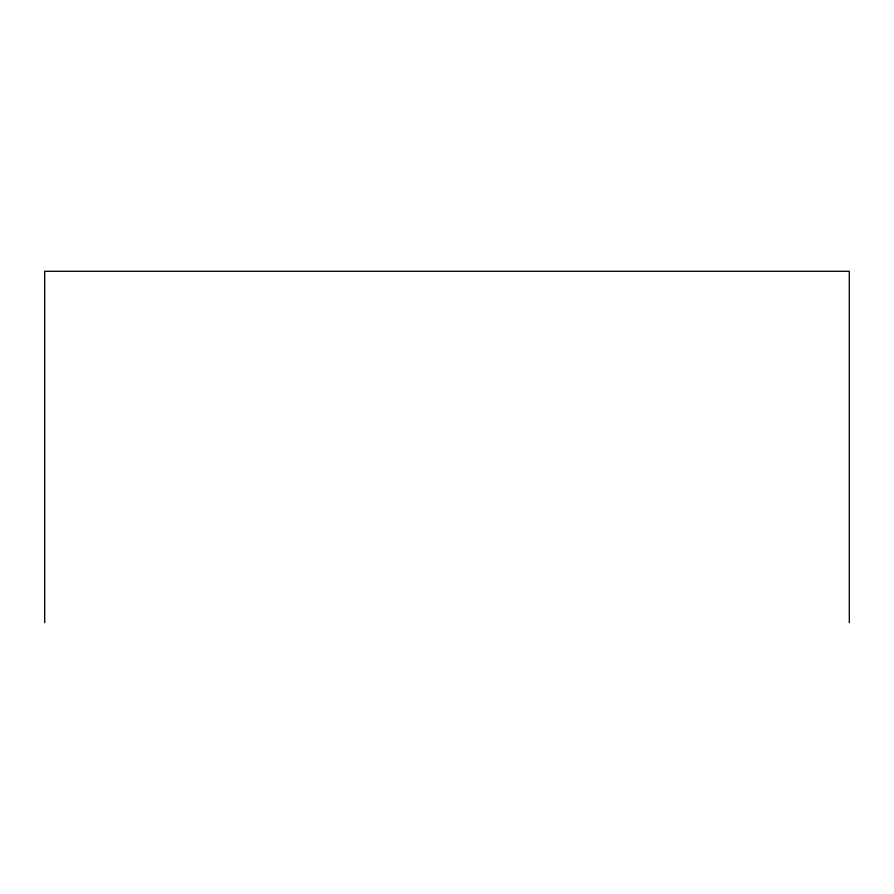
<?xml version="1.0" encoding="UTF-8"?>
<svg xmlns="http://www.w3.org/2000/svg" width="894" height="894" viewBox="0 0 894 894"><rect width="100%" height="100%" fill="white"/><g stroke="black" fill="none" stroke-linecap="round" stroke-linejoin="round"><path stroke-width="1.34" d="M849.3 622.716L849.3 271.284L44.7 271.284L44.7 622.716"/></g></svg>
